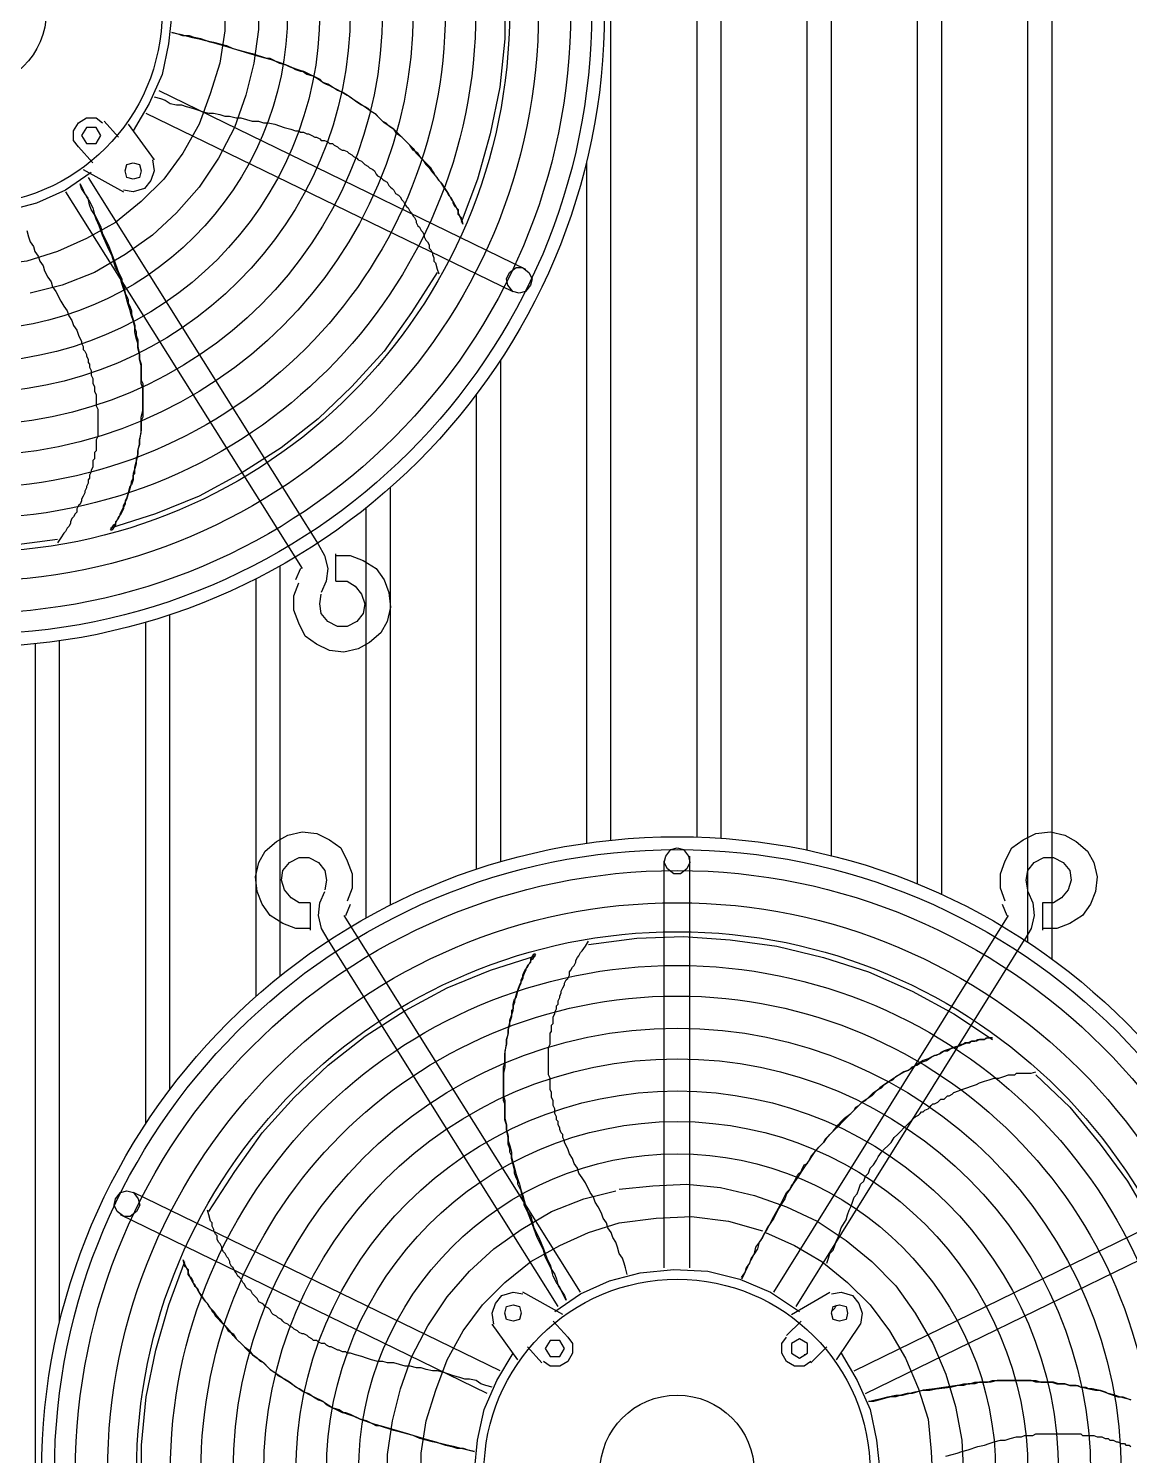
# Model space of a CAD drawing. Header units: millimetres. Extents: x 183355 to 194386, y -190559 to -183233.
# Drawn here: x 189431 to 189880, y -185255 to -184673 of the extents above; entities that cross this region are included whole.
import ezdxf

# ---------------------------------------------------------------- set-up
doc = ezdxf.new("R2010")
doc.units = ezdxf.units.MM
doc.header["$LTSCALE"] = 13
doc.layers.add('1', color=4, linetype='Continuous')
doc.layers.add('粗实线', color=4, linetype='Continuous')
doc.layers.add('标注、文本', color=3, linetype='Continuous', lineweight=25)

# ---------------------------------------------------------------- blocks, each defined once
blk = doc.blocks.new('A$C6FF33F83')
at = {"layer": '1'}
for points in [[(437.19, 1064.57), (437.19, 1050.78), (435.22, 1036.99), (431.93, 1023.86), (427.34, 1010.73), (420.77, 998.25), (412.89, 986.43), (403.7, 975.93), (393.85, 966.73), (382.69, 958.86), (370.21, 951.63), (357.08, 946.38), (343.95, 943.1)], [(423.4, 1063.25), (423.4, 1050.12), (421.43, 1036.99), (417.49, 1024.51), (412.89, 1012.04), (406.33, 1000.22), (398.45, 989.71), (389.25, 980.52), (378.75, 971.99), (366.93, 965.42), (355.11, 960.17), (342.64, 956.23), (327.54, 954.26), (313.09, 953.6), (297.99, 955.57), (284.2, 959.51)], [(521.23, 1140.73), (527.79, 1123), (533.05, 1103.96), (535.67, 1084.92), (537.64, 1065.88), (537.64, 1046.84), (535.67, 1027.14), (531.73, 1008.1), (526.48, 989.71), (519.92, 971.99)], [(386.63, 1105.93), (393.19, 1094.77), (397.79, 1082.95), (401.07, 1070.48), (401.73, 1057.34), (400.42, 1044.87), (397.79, 1032.39), (392.54, 1020.57), (385.97, 1009.41)], [(520.57, 971.33), (519.92, 973.3), (519.26, 974.61), (518.6, 975.27), (518.6, 976.58), (517.95, 977.9), (517.29, 978.55), (516.63, 979.87), (516.63, 980.52), (515.98, 981.84), (515.32, 982.49), (514.66, 983.81), (513.35, 985.78), (512.04, 987.75), (510.72, 989.06), (510.07, 990.37), (509.41, 991.03), (508.75, 992.34), (508.1, 993), (507.44, 994.31), (506.78, 994.97), (504.81, 996.94), (503.5, 998.25), (502.19, 1000.22), (500.22, 1001.53), (498.9, 1003.5), (496.94, 1005.47), (495.62, 1006.79), (493.65, 1008.1), (492.34, 1010.07), (490.37, 1011.38), (488.4, 1012.7), (486.43, 1014.67), (485.12, 1015.98), (483.15, 1017.29), (481.18, 1018.6), (479.21, 1019.92), (477.24, 1021.23), (475.27, 1022.54), (473.3, 1023.86), (471.33, 1025.17), (469.36, 1025.83), (467.39, 1027.14), (465.42, 1028.45), (463.45, 1029.11), (461.48, 1030.42), (459.51, 1031.74), (456.88, 1032.39), (454.91, 1033.71), (452.94, 1034.36), (450.97, 1035.02), (448.35, 1036.33), (446.38, 1036.99), (444.41, 1037.65), (442.44, 1038.3), (439.81, 1038.96), (437.84, 1039.62), (433.25, 1040.93), (428.65, 1042.24), (424.71, 1043.56), (420.11, 1044.87), (417.49, 1045.52), (415.52, 1046.18), (413.55, 1046.84), (410.92, 1047.49), (408.95, 1048.15), (406.33, 1048.15), (404.36, 1048.81), (401.73, 1049.46)], [(401.73, 1049.46), (405.01, 1048.81), (407.64, 1048.15), (410.27, 1047.49), (412.89, 1046.84), (415.52, 1046.18), (418.8, 1045.52), (421.43, 1044.87), (424.05, 1044.21), (426.68, 1042.9), (429.31, 1042.24), (434.56, 1040.93), (440.47, 1038.96), (441.78, 1038.96), (443.1, 1038.3), (444.41, 1037.65), (445.72, 1036.99), (448.35, 1036.33), (449.66, 1035.68), (450.97, 1035.02), (452.29, 1034.36), (454.26, 1033.71), (455.57, 1033.71), (456.88, 1033.05), (460.82, 1031.08), (462.14, 1030.42), (463.45, 1029.11), (464.76, 1028.45), (466.08, 1027.8), (467.39, 1027.14), (468.7, 1026.48), (471.33, 1025.17), (473.3, 1023.86), (474.61, 1023.2), (477.24, 1021.23), (479.21, 1019.92), (480.52, 1019.26), (481.83, 1018.6), (483.15, 1017.29), (484.46, 1016.64), (485.77, 1015.32), (487.74, 1013.35), (489.06, 1012.7), (490.37, 1011.38), (492.34, 1010.07), (493.65, 1008.76), (494.97, 1007.44), (496.28, 1006.13), (498.9, 1003.5), (500.22, 1002.19), (501.53, 1000.22), (502.84, 998.91), (504.16, 997.59), (505.47, 995.62), (506.78, 994.31), (508.1, 992.34), (509.41, 991.03), (510.72, 989.06), (511.38, 988.4), (512.69, 986.43), (514.01, 984.46), (514.66, 983.15), (515.32, 982.49), (515.98, 981.18), (516.63, 980.52), (517.29, 979.21), (517.95, 977.9), (518.6, 977.24), (518.6, 975.93), (519.26, 974.61), (519.92, 973.96), (520.57, 971.33)], [(396.48, 1025.83), (546.18, 952.95)], [(394.51, 1023.2), (397.13, 1022.54), (399.1, 1021.89), (401.07, 1020.57), (403.7, 1019.92), (405.67, 1019.92), (407.64, 1019.26), (410.27, 1018.6), (412.24, 1017.95), (414.21, 1017.29), (416.83, 1016.64), (418.8, 1016.64), (421.43, 1015.98), (423.4, 1015.32), (425.37, 1015.32), (427.99, 1014.67), (429.96, 1014.67), (434.56, 1013.35), (437.19, 1013.35), (439.16, 1012.7), (441.13, 1012.7), (443.75, 1012.04), (445.72, 1011.38), (447.69, 1010.73), (450.32, 1010.07), (452.29, 1009.41), (453.6, 1009.41), (454.26, 1008.76), (455.57, 1008.76), (456.88, 1008.1), (457.54, 1008.1), (458.85, 1007.44), (460.17, 1006.79), (460.82, 1006.79), (462.14, 1006.13), (462.79, 1005.47), (464.11, 1005.47), (465.42, 1004.82), (466.08, 1004.16), (467.39, 1004.16), (468.05, 1003.5), (469.36, 1002.85), (470.02, 1002.19), (471.33, 1001.53), (471.98, 1001.53), (473.3, 1000.88), (473.95, 1000.22), (475.27, 999.56), (475.92, 998.91), (477.24, 998.25), (477.89, 997.59), (479.21, 996.94), (479.86, 996.28), (480.52, 995.62), (481.83, 994.97), (482.49, 994.31), (483.8, 993.65), (484.46, 993), (485.12, 991.68), (485.77, 991.03), (487.09, 990.37), (487.74, 989.71), (488.4, 989.06), (489.71, 988.4), (490.37, 987.09), (491.03, 986.43), (491.68, 985.78), (492.34, 985.12), (493, 983.81), (494.31, 983.15), (494.97, 982.49), (495.62, 981.18), (496.28, 980.52), (496.94, 979.21), (497.59, 978.55), (498.25, 977.9), (498.9, 976.58), (499.56, 975.93), (500.22, 974.61), (500.87, 973.96), (501.53, 972.64), (501.53, 971.99), (502.19, 970.67), (502.84, 970.02), (503.5, 968.7), (504.16, 968.05), (504.81, 966.73), (504.81, 966.08), (505.47, 964.76), (506.13, 964.11), (506.78, 962.79), (506.78, 961.48), (507.44, 960.83), (508.1, 959.51), (508.1, 958.86), (508.75, 957.54), (508.75, 956.23), (509.41, 955.57), (510.07, 952.95), (510.72, 950.98)], [(363.65, 1002.85), (361.68, 1005.47), (361.68, 1009.41), (363.65, 1012.7), (366.93, 1014.67), (370.87, 1014.67), (373.5, 1012.7)], [(374.15, 1013.35), (380.06, 1006.79)], [(391.22, 1016.64), (540.93, 943.75)], [(384, 1012.04), (394.51, 997.59)], [(363.65, 1002.85), (369.56, 996.28)], [(393.85, 997.59), (394.51, 993), (393.19, 989.06), (390.57, 985.78), (385.97, 984.46), (382.03, 985.12)], [(368.9, 992.34), (358.4, 985.12), (346.58, 979.87), (334.1, 976.58), (320.31, 975.27), (306.52, 975.93), (293.39, 979.21), (280.92, 984.46), (269.1, 992.34)], [(365.62, 993.65), (382.03, 984.46)], [(367.59, 990.37), (461.48, 840.67)], [(358.4, 984.46), (454.91, 830.82)], [(376.78, 846.58), (378.09, 848.55), (378.75, 849.21), (379.41, 850.52), (380.06, 851.18), (380.72, 852.49), (380.72, 853.14), (381.38, 854.46), (382.03, 855.77), (382.03, 856.43), (382.69, 857.74), (383.35, 859.05), (384, 861.02), (384.66, 862.99), (385.32, 865.62), (385.32, 866.28), (385.97, 867.59), (385.97, 868.9), (386.63, 869.56), (386.63, 870.87), (386.63, 872.19), (387.29, 874.16), (387.94, 876.78), (387.94, 878.75), (388.6, 881.38), (388.6, 883.35), (389.25, 885.97), (389.25, 887.94), (389.25, 890.57), (389.25, 892.54), (389.91, 895.17), (389.91, 897.14), (389.91, 899.76), (389.91, 901.73), (389.91, 904.36), (389.25, 906.33), (389.25, 908.95), (389.25, 911.58), (389.25, 913.55), (388.6, 916.18), (388.6, 918.15), (387.94, 920.77), (387.94, 922.74), (387.29, 924.71), (386.63, 927.34), (386.63, 929.31), (385.97, 931.94), (385.32, 933.91), (384.66, 936.53), (384, 938.5), (383.35, 940.47), (382.69, 943.1), (382.03, 945.07), (381.38, 947.04), (380.72, 949.66), (380.06, 951.63), (378.75, 953.6), (377.44, 958.2), (375.47, 962.14), (373.5, 966.73), (372.18, 970.67), (370.87, 973.3), (370.21, 975.27), (368.9, 977.24), (368.24, 979.21), (367.59, 981.84), (366.27, 983.81), (364.96, 985.78), (364.3, 987.75)], [(364.3, 987.75), (365.62, 985.12), (366.93, 982.49), (368.24, 980.52), (369.56, 977.9), (370.21, 975.27), (371.53, 972.64), (372.84, 970.02), (373.5, 967.39), (374.81, 964.76), (376.12, 962.14), (378.09, 956.89), (380.06, 951.63), (380.72, 950.32), (381.38, 949.01), (381.38, 947.69), (382.03, 946.38), (382.69, 943.1), (383.35, 941.78), (384, 940.47), (384, 939.16), (384.66, 937.84), (385.32, 935.87), (385.32, 934.56), (386.63, 929.97), (386.63, 928.65), (387.29, 927.34), (387.29, 926.03), (387.94, 924.06), (387.94, 922.74), (387.94, 921.43), (388.6, 918.15), (388.6, 916.18), (389.25, 914.21), (389.25, 910.92), (389.25, 909.61), (389.25, 907.64), (389.91, 906.33), (389.91, 904.36), (389.91, 903.05), (389.91, 901.08), (389.91, 898.45), (389.91, 896.48), (389.91, 894.51), (389.91, 892.54), (389.25, 891.23), (389.25, 889.26), (389.25, 887.29), (388.6, 883.35), (388.6, 881.38), (387.94, 879.41), (387.94, 877.44), (387.29, 875.47), (387.29, 873.5), (386.63, 871.53), (385.97, 869.56), (385.97, 866.93), (385.32, 864.96), (384.66, 864.31), (384, 861.68), (383.35, 859.71), (382.69, 858.4), (382.69, 857.08), (382.03, 855.77), (382.03, 855.11), (381.38, 853.8), (380.72, 852.49), (380.06, 851.83), (379.41, 850.52), (378.75, 849.86), (378.75, 848.55), (377.44, 846.58)], [(342.64, 968.7), (343.29, 966.08), (343.95, 964.11), (345.26, 962.14), (345.92, 960.17), (347.23, 958.2), (347.89, 956.23), (349.2, 954.26), (349.86, 952.29), (351.17, 949.66), (352.49, 947.69), (353.14, 945.72), (354.46, 943.75), (356.43, 939.81), (357.74, 937.84), (359.05, 935.87), (359.71, 933.91), (361.02, 931.94), (361.68, 929.97), (362.99, 928), (363.65, 926.03), (364.96, 923.4), (364.96, 922.74), (365.62, 921.43), (365.62, 920.12), (366.27, 919.46), (366.93, 918.15), (366.93, 917.49), (367.59, 916.18), (367.59, 914.86), (368.24, 914.21), (368.24, 912.89), (368.9, 911.58), (368.9, 910.92), (368.9, 909.61), (369.56, 908.3), (369.56, 906.98), (369.56, 906.33), (370.21, 905.02), (370.21, 903.7), (370.21, 903.05), (370.87, 901.73), (370.87, 900.42), (370.87, 899.11), (370.87, 898.45), (370.87, 897.14), (371.53, 895.82), (371.53, 895.17), (371.53, 893.85), (371.53, 892.54), (371.53, 891.23), (371.53, 890.57), (371.53, 889.26), (371.53, 887.94), (371.53, 886.63), (371.53, 885.97), (371.53, 884.66), (370.87, 883.35), (370.87, 882.69), (370.87, 881.38), (370.87, 880.06), (370.87, 878.75), (370.21, 878.1), (370.21, 876.78), (370.21, 875.47), (369.56, 874.81), (369.56, 873.5), (369.56, 872.19), (368.9, 870.87), (368.9, 870.22), (368.24, 868.9), (368.24, 867.59), (367.59, 866.93), (367.59, 865.62), (366.93, 864.31), (366.93, 863.65), (366.27, 862.34), (366.27, 861.68), (365.62, 860.37), (364.96, 859.05), (364.96, 858.4), (364.3, 857.08), (363.65, 856.43), (362.99, 855.11), (362.99, 853.8), (362.33, 853.14), (361.68, 851.83), (361.02, 851.18), (360.37, 849.86), (360.37, 849.21), (359.71, 847.89), (359.05, 847.24), (358.4, 845.92), (357.74, 845.27), (356.43, 843.3), (355.11, 841.33)], [(510.07, 951.63), (499.56, 935.22), (488.4, 919.46), (475.27, 905.02), (461.48, 891.88), (446.38, 880.06), (429.96, 869.56), (412.89, 860.37), (395.16, 853.14), (376.78, 847.24)], [(355.11, 842.64), (335.41, 840.01), (316.37, 839.36), (297.33, 840.67), (278.29, 843.3), (259.25, 847.89), (240.87, 853.8), (223.14, 861.68), (206.07, 870.87), (190.31, 881.38)], [(376.78, 846.58), (377.44, 846.58)], [(461.48, 840.67), (464.11, 836.07), (465.42, 830.82), (464.76, 825.57), (462.79, 820.97)], [(468.7, 836.07), (474.61, 836.07), (479.86, 834.1), (485.12, 830.82), (488.4, 826.22), (490.37, 820.97), (491.03, 815.06), (489.71, 809.15), (487.09, 804.56), (482.49, 800.62), (477.89, 797.99), (471.98, 796.68), (466.08, 797.33), (460.82, 799.96), (456.23, 803.24), (453.6, 808.5), (451.63, 813.75), (451.63, 819.66), (453.6, 824.91)], [(468.7, 825.57), (468.7, 836.73)], [(454.26, 830.82), (452.29, 826.22)], [(468.7, 825.57), (473.3, 825.57), (476.58, 823.6), (479.21, 820.32), (480.52, 816.38), (479.86, 812.44), (477.24, 809.15), (473.3, 807.18), (469.36, 807.18), (465.42, 809.15), (462.79, 812.44), (462.14, 816.38), (462.79, 820.32)], [(458.3, 683.93), (452.39, 683.93), (447.14, 685.9), (441.88, 689.18), (438.6, 693.78), (436.63, 699.03), (435.97, 704.94), (437.29, 710.85), (439.91, 715.44), (444.51, 719.38), (449.11, 722.01), (455.02, 723.32), (460.92, 722.67), (466.18, 720.04), (470.77, 716.76), (473.4, 711.5), (475.37, 706.25), (475.37, 700.34), (473.4, 695.09)], [(741.94, 695.09), (739.97, 700.34), (739.97, 706.25), (741.94, 711.5), (744.57, 716.76), (749.17, 720.04), (754.42, 722.67), (760.33, 723.32), (766.24, 722.01), (770.83, 719.38), (775.43, 715.44), (778.06, 710.85), (779.37, 704.94), (778.71, 699.03), (776.74, 693.78), (773.46, 689.18), (768.21, 685.9), (762.95, 683.93), (757.05, 683.93)], [(458.3, 694.43), (453.7, 694.43), (450.42, 696.4), (447.79, 699.68), (446.48, 703.62), (447.14, 707.56), (449.76, 710.85), (453.7, 712.82), (457.64, 712.82), (461.58, 710.85), (464.21, 707.56), (464.86, 703.62), (464.21, 699.68)], [(602.75, 545.39), (602.75, 711.5)], [(613.25, 545.39), (613.25, 713.47)], [(751.14, 699.68), (750.48, 703.62), (751.14, 707.56), (753.76, 710.85), (757.7, 712.82), (761.64, 712.82), (765.58, 710.85), (768.21, 707.56), (768.86, 703.62), (767.55, 699.68), (764.92, 696.4), (761.64, 694.43), (757.05, 694.43)], [(465.52, 679.33), (462.89, 683.93), (461.58, 689.18), (462.24, 694.43), (464.21, 699.03)], [(751.14, 699.03), (753.11, 694.43), (753.76, 689.18), (752.45, 683.93), (749.82, 679.33)], [(458.3, 694.43), (458.3, 683.27)], [(472.74, 689.18), (474.71, 693.78)], [(740.63, 693.78), (742.6, 689.18)], [(757.05, 694.43), (757.05, 683.27)], [(568.6, 535.54), (472.09, 689.18)], [(647.4, 535.54), (743.26, 689.18)], [(559.41, 529.63), (465.52, 679.33)], [(587.65, 542.76), (586.99, 545.39), (586.33, 547.36), (585.68, 549.33), (584.36, 551.3), (583.71, 553.92), (583.05, 555.89), (581.74, 557.86), (581.08, 559.83), (579.77, 561.8), (579.11, 563.77), (577.8, 565.74), (577.14, 567.71), (575.83, 570.34), (574.51, 572.31), (573.86, 574.28), (572.54, 576.25), (570.57, 580.19), (569.26, 582.16), (567.95, 584.13), (567.29, 586.09), (565.98, 588.06), (565.32, 590.03), (564.01, 592), (563.35, 593.97), (562.04, 596.6), (562.04, 597.26), (561.38, 598.57), (561.38, 599.88), (560.73, 600.54), (560.07, 601.85), (560.07, 602.51), (559.41, 603.82), (559.41, 605.14), (558.76, 605.79), (558.76, 607.11), (558.1, 608.42), (558.1, 609.08), (558.1, 610.39), (557.44, 611.7), (557.44, 613.02), (557.44, 613.67), (556.79, 614.98), (556.79, 616.3), (556.79, 616.95), (556.13, 618.27), (556.13, 619.58), (556.13, 620.89), (556.13, 621.55), (556.13, 622.86), (555.47, 624.18), (555.47, 624.83), (555.47, 626.15), (555.47, 627.46), (555.47, 628.77), (555.47, 629.43), (555.47, 630.74), (555.47, 632.06), (555.47, 633.37), (555.47, 634.03), (555.47, 635.34), (556.13, 636.65), (556.13, 637.31), (556.13, 638.62), (556.13, 639.94), (556.13, 641.25), (556.79, 641.9), (556.79, 643.22), (556.79, 644.53), (557.44, 645.19), (557.44, 646.5), (557.44, 647.81), (558.1, 649.13), (558.1, 649.78), (558.76, 651.1), (558.76, 652.41), (559.41, 653.07), (559.41, 654.38), (560.07, 655.69), (560.07, 656.35), (560.73, 657.66), (560.73, 658.32), (561.38, 659.63), (562.04, 660.95), (562.04, 661.6), (562.7, 662.92), (563.35, 663.57), (564.01, 664.89), (564.01, 666.2), (564.67, 666.86), (565.32, 668.17), (565.98, 668.82), (566.64, 670.14), (566.64, 670.79), (567.29, 672.11), (567.95, 672.76), (568.6, 674.08), (569.26, 674.73), (570.57, 676.7), (571.89, 678.67)], [(571.89, 677.36), (591.59, 679.99), (610.63, 680.64), (629.67, 679.33), (648.71, 676.7), (667.75, 672.11), (686.13, 666.2), (703.86, 658.32), (720.93, 649.13), (736.69, 638.62)], [(656.59, 529.63), (749.82, 679.33)], [(416.93, 568.37), (427.44, 584.78), (438.6, 600.54), (451.73, 614.98), (465.52, 628.12), (480.62, 639.94), (497.04, 650.44), (514.11, 659.63), (531.84, 666.86), (550.22, 672.76)], [(550.22, 673.42), (548.91, 671.45), (548.25, 670.79), (547.59, 669.48), (546.94, 668.82), (546.28, 667.51), (546.28, 666.86), (545.62, 665.54), (544.97, 664.23), (544.97, 663.57), (544.31, 662.26), (543.65, 660.95), (543, 658.98), (542.34, 657.01), (541.68, 654.38), (541.68, 653.72), (541.03, 652.41), (541.03, 651.1), (540.37, 650.44), (540.37, 649.13), (540.37, 647.81), (539.71, 645.84), (539.06, 643.22), (539.06, 641.25), (538.4, 638.62), (538.4, 636.65), (537.75, 634.03), (537.75, 632.06), (537.75, 629.43), (537.75, 627.46), (537.09, 624.83), (537.09, 622.86), (537.09, 620.24), (537.09, 618.27), (537.09, 615.64), (537.75, 613.67), (537.75, 611.05), (537.75, 608.42), (537.75, 606.45), (538.4, 603.82), (538.4, 601.85), (539.06, 599.23), (539.06, 597.26), (539.71, 595.29), (540.37, 592.66), (540.37, 590.69), (541.03, 588.06), (541.68, 586.09), (542.34, 583.47), (543, 581.5), (543.65, 579.53), (544.31, 576.9), (544.97, 574.93), (545.62, 572.96), (546.28, 570.34), (546.94, 568.37), (548.25, 566.4), (549.56, 561.8), (551.53, 557.86), (553.5, 553.27), (554.82, 549.33), (556.13, 546.7), (556.79, 544.73), (558.1, 542.76), (558.76, 540.79), (559.41, 538.16), (560.73, 536.19), (562.04, 534.22), (562.7, 532.25)], [(562.7, 532.25), (561.38, 534.88), (560.07, 537.51), (558.76, 539.48), (557.44, 542.1), (556.79, 544.73), (555.47, 547.36), (554.16, 549.98), (553.5, 552.61), (552.19, 555.24), (550.88, 557.86), (548.91, 563.11), (546.94, 568.37), (546.28, 569.68), (545.62, 570.99), (545.62, 572.31), (544.97, 573.62), (544.31, 576.9), (543.65, 578.22), (543, 579.53), (543, 580.84), (542.34, 582.16), (541.68, 584.13), (541.68, 585.44), (540.37, 590.03), (540.37, 591.35), (539.71, 592.66), (539.71, 593.97), (539.06, 595.94), (539.06, 597.26), (539.06, 598.57), (538.4, 601.85), (538.4, 603.82), (537.75, 605.79), (537.75, 609.08), (537.75, 610.39), (537.75, 612.36), (537.09, 613.67), (537.09, 615.64), (537.09, 616.95), (537.09, 618.92), (537.09, 621.55), (537.09, 623.52), (537.09, 625.49), (537.09, 627.46), (537.75, 628.77), (537.75, 630.74), (537.75, 632.71), (538.4, 636.65), (538.4, 638.62), (539.06, 640.59), (539.06, 642.56), (539.71, 644.53), (539.71, 646.5), (540.37, 648.47), (541.03, 650.44), (541.03, 653.07), (541.68, 655.04), (542.34, 655.69), (543, 658.32), (543.65, 660.29), (544.31, 661.6), (544.31, 662.92), (544.97, 664.23), (544.97, 664.89), (545.62, 666.2), (546.28, 667.51), (546.94, 668.17), (547.59, 669.48), (548.25, 670.14), (548.25, 671.45), (549.56, 673.42)], [(550.22, 673.42), (549.56, 673.42)], [(736.69, 639.28), (734.72, 639.28), (733.41, 638.62), (732.75, 638.62), (731.44, 638.62), (730.13, 637.97), (728.81, 637.97), (728.16, 637.97), (726.84, 637.31), (725.53, 637.31), (724.87, 636.65), (723.56, 636), (721.59, 635.34), (718.96, 634.68), (716.99, 634.03), (715.68, 633.37), (715.02, 632.71), (713.71, 632.06), (713.05, 632.06), (711.74, 631.4), (710.43, 630.74), (708.46, 630.09), (706.49, 628.77), (704.52, 627.46), (702.55, 626.15), (700.58, 625.49), (698.61, 624.18), (696.64, 622.86), (694.67, 621.55), (692.7, 620.24), (690.73, 618.92), (689.42, 617.61), (687.45, 615.64), (685.48, 614.33), (683.51, 613.02), (682.19, 611.7), (680.22, 609.73), (678.91, 608.42), (676.94, 606.45), (675.63, 605.14), (673.66, 603.17), (672.35, 601.85), (670.38, 599.88), (669.06, 598.57), (667.75, 596.6), (665.78, 594.63), (664.47, 593.32), (663.15, 591.35), (661.84, 589.38), (660.53, 587.41), (659.21, 585.44), (657.9, 583.47), (656.59, 581.5), (655.27, 579.53), (653.96, 577.56), (652.65, 575.59), (651.99, 573.62), (649.37, 569.68), (647.4, 565.74), (644.77, 561.8), (642.8, 557.86), (641.49, 555.89), (640.83, 553.27), (639.52, 551.3), (638.2, 549.33), (637.55, 547.36), (636.23, 545.39), (635.58, 543.42), (634.26, 540.79)], [(634.26, 541.45), (635.58, 543.42), (636.89, 546.04), (638.2, 548.67), (639.52, 551.3), (640.17, 553.92), (642.14, 556.55), (643.46, 559.17), (644.77, 561.14), (646.08, 563.77), (647.4, 566.4), (650.02, 570.99), (652.65, 576.25), (653.96, 577.56), (654.62, 578.87), (655.27, 579.53), (655.93, 580.84), (657.24, 583.47), (658.56, 584.78), (659.21, 586.09), (659.87, 587.41), (661.18, 588.06), (661.84, 589.38), (662.5, 590.69), (665.78, 594.63), (666.44, 595.29), (667.75, 596.6), (668.41, 597.91), (669.72, 599.23), (670.38, 599.88), (671.69, 601.2), (673.66, 603.82), (674.97, 605.14), (676.29, 606.45), (678.91, 608.42), (680.22, 609.73), (680.88, 611.05), (682.19, 611.7), (683.51, 613.02), (684.82, 613.67), (686.13, 614.98), (688.1, 616.95), (690.07, 618.27), (691.39, 618.92), (692.7, 620.24), (694.67, 621.55), (695.98, 622.21), (697.3, 623.52), (700.58, 625.49), (702.55, 626.15), (703.86, 627.46), (705.83, 628.12), (707.8, 629.43), (709.77, 630.09), (711.74, 631.4), (713.05, 632.06), (715.02, 632.71), (716.99, 634.03), (718.31, 634.03), (720.28, 635.34), (722.9, 636), (724.22, 636.65), (724.87, 636.65), (726.19, 637.31), (727.5, 637.31), (728.16, 637.97), (729.47, 637.97), (730.78, 638.62), (732.1, 638.62), (733.41, 638.62), (734.06, 639.28), (736.69, 639.28)], [(669.06, 547.36), (669.72, 549.33), (670.38, 551.3), (671.69, 552.61), (672.35, 554.58), (673, 556.55), (673.66, 557.86), (674.97, 561.8), (676.94, 565.08), (677.6, 567.05), (678.25, 569.02), (678.91, 570.34), (679.57, 572.31), (680.22, 574.28), (681.54, 575.59), (682.19, 577.56), (682.85, 579.53), (684.16, 580.84), (684.82, 582.81), (686.13, 584.13), (686.79, 586.09), (688.1, 587.41), (689.42, 589.38), (690.07, 590.69), (691.39, 592.66), (692.7, 593.97), (694.01, 595.29), (695.33, 596.6), (696.64, 598.57), (697.95, 599.88), (699.27, 601.2), (700.58, 602.51), (701.89, 603.82), (702.55, 604.48), (703.21, 605.14), (703.86, 605.79), (704.52, 606.45), (705.17, 607.11), (706.49, 607.76), (707.14, 608.42), (707.8, 609.08), (708.46, 609.08), (709.11, 609.73), (710.43, 610.39), (711.08, 611.05), (711.74, 611.7), (712.4, 612.36), (713.05, 612.36), (714.37, 613.02), (715.02, 613.67), (715.68, 614.33), (716.99, 614.33), (717.65, 614.98), (718.31, 615.64), (718.96, 615.64), (720.28, 616.3), (720.93, 616.95), (722.9, 617.61), (724.22, 618.27), (726.19, 618.92), (728.16, 619.58), (730.13, 620.24), (731.44, 620.89), (733.41, 621.55), (735.38, 622.21), (737.35, 622.86), (739.32, 622.86), (741.29, 623.52), (743.26, 624.18), (743.91, 624.18), (744.57, 624.18), (745.88, 624.18), (746.54, 624.83), (747.85, 624.83), (748.51, 624.83), (750.48, 624.83), (752.45, 624.83), (754.42, 625.49)], [(754.42, 624.18), (768.21, 611.05), (780.68, 595.94), (791.84, 580.84), (801.69, 563.77), (809.57, 546.7), (816.14, 528.32), (821.39, 509.93), (824.67, 490.89), (826.64, 471.19)], [(584.36, 577.56), (598.15, 578.87), (611.94, 579.53), (625.73, 578.22), (639.52, 574.93), (652.65, 570.34), (665.12, 564.43), (676.94, 556.55), (687.45, 548.01), (697.3, 538.16), (705.17, 527), (712.4, 514.53), (717.65, 502.05), (721.59, 488.92), (724.22, 475.13), (724.87, 461.34)], [(489.81, 455.43), (489.81, 469.22), (491.78, 483.01), (495.07, 496.14), (499.66, 509.27), (506.23, 521.75), (514.11, 533.57), (523.3, 544.07), (533.15, 553.27), (544.31, 561.14), (556.79, 568.37), (569.92, 573.62), (583.05, 576.9)], [(535.78, 503.37), (386.07, 576.25)], [(680.22, 503.37), (829.27, 576.25)], [(530.52, 494.17), (380.82, 567.05)], [(532.49, 496.8), (529.87, 497.46), (527.9, 498.11), (525.93, 499.43), (523.3, 500.08), (521.33, 500.08), (519.36, 500.74), (516.73, 501.4), (514.76, 502.05), (512.79, 502.71), (510.17, 503.37), (508.2, 503.37), (505.57, 504.02), (503.6, 504.68), (501.63, 504.68), (499.01, 505.33), (497.04, 505.33), (492.44, 506.65), (489.81, 506.65), (487.84, 507.3), (485.87, 507.3), (483.25, 507.96), (481.28, 508.62), (479.31, 509.27), (476.68, 509.93), (474.71, 510.59), (473.4, 510.59), (472.74, 511.24), (471.43, 511.24), (470.12, 511.9), (469.46, 511.9), (468.15, 512.56), (466.83, 513.21), (466.18, 513.21), (464.86, 513.87), (464.21, 514.53), (462.89, 514.53), (461.58, 515.18), (460.92, 515.84), (459.61, 515.84), (458.95, 516.5), (457.64, 517.15), (456.98, 517.81), (455.67, 518.47), (455.02, 518.47), (453.7, 519.12), (453.05, 519.78), (451.73, 520.44), (451.08, 521.09), (449.76, 521.75), (449.11, 522.41), (447.79, 523.06), (447.14, 523.72), (446.48, 524.38), (445.17, 525.03), (444.51, 525.69), (443.2, 526.35), (442.54, 527), (441.88, 528.32), (441.23, 528.97), (439.91, 529.63), (439.26, 530.29), (438.6, 530.94), (437.29, 531.6), (436.63, 532.91), (435.97, 533.57), (435.32, 534.22), (434.66, 534.88), (434, 536.19), (432.69, 536.85), (432.03, 537.51), (431.38, 538.82), (430.72, 539.48), (430.06, 540.79), (429.41, 541.45), (428.75, 542.1), (428.1, 543.42), (427.44, 544.07), (426.78, 545.39), (426.13, 546.04), (425.47, 547.36), (425.47, 548.01), (424.81, 549.33), (424.16, 549.98), (423.5, 551.3), (422.84, 551.95), (422.19, 553.27), (422.19, 553.92), (421.53, 555.24), (420.87, 555.89), (420.22, 557.21), (420.22, 558.52), (419.56, 559.17), (418.9, 560.49), (418.9, 561.14), (418.25, 562.46), (418.25, 563.77), (417.59, 564.43), (416.93, 567.05), (416.28, 569.02)], [(644.11, 559.83), (655.93, 554.58), (667.09, 548.01), (677.6, 539.48), (686.79, 530.29), (694.67, 519.78), (701.24, 508.62), (706.49, 496.14), (710.43, 483.67), (711.74, 470.54), (712.4, 456.75)], [(503.6, 456.75), (503.6, 469.88), (505.57, 483.01), (509.51, 495.49), (514.11, 507.96), (520.67, 519.78), (528.55, 530.29), (537.75, 539.48), (548.25, 548.01), (560.07, 554.58), (571.89, 559.83), (584.36, 563.77), (599.46, 565.74), (613.91, 566.4), (629.01, 564.43), (642.8, 560.49)], [(684.82, 494.17), (834.52, 567.05)], [(405.77, 379.27), (399.21, 397), (393.95, 416.04), (391.33, 435.08), (389.36, 454.12), (389.36, 473.16), (391.33, 492.86), (395.27, 511.9), (400.52, 530.29), (407.08, 548.01)], [(406.43, 548.67), (407.08, 546.7), (407.74, 545.39), (408.4, 544.73), (408.4, 543.42), (409.05, 542.1), (409.71, 541.45), (410.37, 540.13), (410.37, 539.48), (411.02, 538.16), (411.68, 537.51), (412.34, 536.19), (413.65, 534.22), (414.96, 532.25), (416.28, 530.94), (416.93, 529.63), (417.59, 528.97), (418.25, 527.66), (418.9, 527), (419.56, 525.69), (420.22, 525.03), (422.19, 523.06), (423.5, 521.75), (424.81, 519.78), (426.78, 518.47), (428.1, 516.5), (430.06, 514.53), (431.38, 513.21), (433.35, 511.9), (434.66, 509.93), (436.63, 508.62), (438.6, 507.3), (440.57, 505.33), (441.88, 504.02), (443.85, 502.71), (445.82, 501.4), (447.79, 500.08), (449.76, 498.77), (451.73, 497.46), (453.7, 496.14), (455.67, 494.83), (457.64, 494.17), (459.61, 492.86), (461.58, 491.55), (463.55, 490.89), (465.52, 489.58), (467.49, 488.26), (470.12, 487.61), (472.09, 486.29), (474.06, 485.64), (476.03, 484.98), (478.65, 483.67), (480.62, 483.01), (482.59, 482.35), (484.56, 481.7), (487.19, 481.04), (489.16, 480.38), (493.75, 479.07), (498.35, 477.76), (502.29, 476.44), (506.89, 475.13), (509.51, 474.48), (511.48, 473.82), (513.45, 473.16), (516.08, 472.51), (518.05, 471.85), (520.67, 471.85), (522.64, 471.19), (525.27, 470.54)], [(525.27, 470.54), (521.99, 471.19), (519.36, 471.85), (516.73, 472.51), (514.11, 473.16), (511.48, 473.82), (508.2, 474.48), (505.57, 475.13), (502.95, 475.79), (500.32, 477.1), (497.69, 477.76), (492.44, 479.07), (486.53, 481.04), (485.22, 481.04), (483.9, 481.7), (482.59, 482.35), (481.28, 483.01), (478.65, 483.67), (477.34, 484.32), (476.03, 484.98), (474.71, 485.64), (472.74, 486.29), (471.43, 486.29), (470.12, 486.95), (466.18, 488.92), (464.86, 489.58), (463.55, 490.89), (462.24, 491.55), (460.92, 492.2), (459.61, 492.86), (458.3, 493.52), (455.67, 494.83), (453.7, 496.14), (452.39, 496.8), (449.76, 498.77), (447.79, 500.08), (446.48, 500.74), (445.17, 501.4), (443.85, 502.71), (442.54, 503.37), (441.23, 504.68), (439.26, 506.65), (437.94, 507.3), (436.63, 508.62), (434.66, 509.93), (433.35, 511.24), (432.03, 512.56), (430.72, 513.87), (428.1, 516.5), (426.78, 517.81), (425.47, 519.78), (424.16, 521.09), (422.84, 522.41), (421.53, 524.38), (420.22, 525.69), (418.9, 527.66), (417.59, 528.97), (416.28, 530.94), (415.62, 531.6), (414.31, 533.57), (412.99, 535.54), (412.34, 536.85), (411.68, 537.51), (411.02, 538.82), (410.37, 539.48), (409.71, 540.79), (409.05, 542.1), (408.4, 542.76), (408.4, 544.07), (407.74, 545.39), (407.08, 546.04), (406.43, 548.67)], [(558.1, 527.66), (568.6, 534.88), (580.42, 540.13), (592.9, 543.42), (606.69, 544.73), (620.48, 544.07), (633.61, 540.79), (646.08, 535.54), (657.9, 527.66)], [(533.15, 522.41), (532.49, 527), (533.81, 530.94), (536.43, 534.22), (541.03, 535.54), (544.97, 534.88)], [(561.38, 526.35), (544.97, 535.54)], [(654.62, 526.35), (670.38, 535.54)], [(671.03, 534.88), (674.97, 535.54), (679.57, 534.22), (682.19, 530.94), (683.51, 527), (682.85, 522.41)], [(671.03, 527.66), (672.35, 528.97), (673, 530.29)], [(543, 507.96), (532.49, 522.41)], [(563.35, 517.15), (557.44, 523.72)], [(652.65, 517.81), (658.56, 523.72)], [(673, 507.96), (682.85, 522.41)], [(552.85, 506.65), (546.94, 513.21)], [(563.35, 517.15), (565.32, 514.53), (565.32, 510.59), (563.35, 507.3), (560.07, 505.33), (556.13, 505.33), (553.5, 507.3)], [(662.5, 507.3), (659.87, 505.33), (655.93, 505.33), (652.65, 507.3), (650.68, 510.59), (650.68, 514.53), (652.65, 517.15)], [(662.5, 506.65), (669.06, 513.21)], [(540.37, 414.07), (533.81, 425.23), (529.21, 437.05), (525.93, 449.52), (525.27, 462.66), (526.58, 475.13), (529.21, 487.61), (534.46, 499.43), (541.03, 510.59)], [(660.53, 509.93), (659.87, 509.93)], [(674.97, 510.59), (681.54, 499.43), (686.79, 487.61), (689.42, 475.13), (690.73, 462.66), (690.07, 449.52), (686.79, 437.05), (682.19, 425.23), (675.63, 414.07)], [(793.16, 491.55), (791.19, 492.2), (788.56, 492.86), (786.59, 493.52), (783.97, 494.17), (782, 494.83), (780.03, 495.49), (777.4, 496.14), (775.43, 496.14), (772.8, 496.8), (770.83, 497.46), (768.21, 497.46), (766.24, 498.11), (763.61, 498.11), (761.64, 498.77), (759.02, 498.77), (757.05, 498.77), (754.42, 498.77), (752.45, 499.43), (749.82, 499.43), (747.85, 499.43), (745.23, 499.43), (743.26, 499.43), (740.63, 499.43), (738.66, 499.43), (736.03, 498.77), (734.06, 498.77), (731.44, 498.77), (729.47, 498.11), (726.84, 498.11), (724.87, 497.46), (722.25, 497.46), (717.65, 496.8), (713.05, 496.14), (708.46, 495.49), (703.86, 494.17), (701.89, 494.17), (699.27, 493.52), (697.3, 492.86), (695.33, 492.86), (692.7, 492.2), (690.73, 491.55), (688.1, 490.89), (686.13, 490.89)], [(686.13, 490.89), (688.76, 491.55), (691.39, 492.2), (694.01, 492.86), (697.3, 493.52), (699.92, 493.52), (702.55, 494.17), (705.17, 494.83), (708.46, 495.49), (711.08, 495.49), (713.71, 496.14), (719.62, 496.8), (724.87, 498.11), (726.19, 498.11), (727.5, 498.11), (729.47, 498.77), (730.78, 498.77), (733.41, 498.77), (734.72, 498.77), (736.69, 499.43), (738, 499.43), (739.32, 499.43), (741.29, 499.43), (742.6, 499.43), (747.2, 499.43), (748.51, 499.43), (750.48, 499.43), (751.79, 499.43), (753.11, 499.43), (754.42, 499.43), (756.39, 498.77), (759.02, 498.77), (760.98, 498.77), (762.95, 498.11), (766.24, 498.11), (768.21, 497.46), (769.52, 497.46), (771.49, 497.46), (772.8, 496.8), (774.77, 496.8), (776.09, 496.14), (778.71, 495.49), (780.68, 495.49), (782.65, 494.83), (783.97, 494.17), (785.94, 493.52), (787.9, 492.86), (789.87, 492.86), (793.16, 491.55)], [(717.65, 468.57), (720.28, 469.22), (722.25, 469.88), (724.22, 470.54), (726.84, 471.19), (730.78, 472.51), (733.41, 473.16), (735.38, 473.82), (737.35, 474.48), (739.97, 475.13), (741.94, 475.13), (743.91, 475.79), (746.54, 476.44), (748.51, 476.44), (749.82, 477.1), (751.14, 477.1), (751.79, 477.1), (753.11, 477.1), (754.42, 477.76), (755.73, 477.76), (756.39, 477.76), (757.7, 477.76), (759.02, 477.76), (759.67, 477.76), (760.98, 477.76), (762.3, 477.76), (763.61, 477.76), (764.27, 477.76), (765.58, 477.76), (766.89, 477.76), (768.21, 477.76), (768.86, 477.76), (770.18, 477.76), (771.49, 477.76), (772.8, 477.76), (773.46, 477.1), (774.77, 477.1), (776.09, 477.1), (776.74, 477.1), (778.06, 477.1), (779.37, 476.44), (780.68, 476.44), (781.34, 476.44), (782.65, 475.79), (783.97, 475.79), (784.62, 475.13), (785.94, 475.13), (787.25, 474.48), (787.9, 474.48), (789.22, 473.82), (790.53, 473.82), (791.19, 473.16), (792.5, 473.16), (793.16, 472.51)]]:
    blk.add_lwpolyline(points, dxfattribs=at)
for points in [[(366.93, 1004.16), (370.87, 1004.16), (372.84, 1007.44), (370.87, 1010.73), (366.93, 1010.73), (364.96, 1007.44)], [(385.97, 989.71), (383.35, 990.37), (382.69, 993), (383.35, 995.62), (385.97, 996.28), (388.6, 995.62), (389.25, 993), (388.6, 990.37)], [(543.55, 943.1), (540.93, 943.75), (538.96, 946.38), (538.3, 949.01), (539.61, 951.63), (542.24, 953.6), (544.87, 953.6), (547.49, 951.63), (548.81, 949.01), (548.15, 946.38), (546.18, 943.75)], [(608, 716.76), (610.63, 716.1), (612.6, 713.47), (613.25, 710.85), (611.94, 708.22), (609.31, 706.25), (606.69, 706.25), (604.06, 708.22), (602.75, 710.85), (603.4, 713.47), (605.37, 716.1)], [(383.45, 576.9), (386.07, 576.25), (388.04, 573.62), (388.7, 570.99), (387.39, 568.37), (384.76, 566.4), (382.13, 566.4), (379.51, 568.37), (378.19, 570.99), (378.85, 573.62), (380.82, 576.25)], [(541.03, 530.29), (543.65, 529.63), (544.31, 527), (543.65, 524.38), (541.03, 523.72), (538.4, 524.38), (537.75, 527), (538.4, 529.63)], [(674.32, 530.29), (676.94, 529.63), (677.6, 527), (676.94, 524.38), (674.32, 523.72), (671.69, 524.38), (671.03, 527), (671.69, 529.63)], [(560.07, 515.84), (556.13, 515.84), (554.16, 512.56), (556.13, 509.27), (560.07, 509.27), (562.04, 512.56)], [(661.18, 510.59), (661.18, 514.53), (657.9, 516.5), (654.62, 514.53), (654.62, 510.59), (657.9, 508.62)]]:
    blk.add_lwpolyline(points, close=True, dxfattribs=at)
for centre, radius in [((319, 1058), 259.35), ((319, 1058), 254.1), ((319, 1058), 245.56), ((319, 1058), 232.43), ((319, 1058), 220.61), ((319, 1058), 206.83), ((319, 1058), 194.35), ((319, 1058), 181.22), ((319, 1058), 168.74), ((319, 1058), 155.61), ((319, 1058), 143.14), ((319, 1058), 130), ((319, 1058), 78.79), ((319, 1058), 31.52), ((608, 462), 259.35), ((608, 462), 254.1), ((608, 462), 245.56), ((608, 462), 232.43), ((608, 462), 220.61), ((608, 462), 206.83), ((608, 462), 194.35), ((608, 462), 181.22), ((608, 462), 168.74), ((608, 462), 155.61), ((608, 462), 143.14), ((608, 462), 130), ((608, 462), 78.79), ((608, 462), 31.52)]:
    blk.add_circle(centre, radius, dxfattribs=at)
at = {"layer": '粗实线', "lineweight": 30}
for points in [[(581, 719.94), (581, 1400, 0.414214), (576, 1405), (576, 1405, 0.414214), (571, 1400), (571, 1119.31)], [(581, 719.94), (581, 1400, 0.414214), (576, 1405), (576, 1405, 0.414214), (571, 1400), (571, 1119.31)], [(581, 719.94), (581, 1400, 0.414214), (576, 1405), (576, 1405, 0.414214), (571, 1400), (571, 1119.31)], [(581, 719.94), (581, 1400, 0.414214), (576, 1405), (576, 1405, 0.414214), (571, 1400), (571, 1119.31)], [(581, 719.94), (581, 1400, 0.414214), (576, 1405), (576, 1405, 0.414214), (571, 1400), (571, 1119.31)], [(581, 719.94), (581, 1400, 0.414214), (576, 1405), (576, 1405, 0.414214), (571, 1400), (571, 1119.31)], [(581, 719.94), (581, 1400, 0.414214), (576, 1405), (576, 1405, 0.414214), (571, 1400), (571, 1119.31)], [(581, 719.94), (581, 1400, 0.414214), (576, 1405), (576, 1405, 0.414214), (571, 1400), (571, 1119.31)], [(581, 719.94), (581, 1400, 0.414214), (576, 1405), (576, 1405, 0.414214), (571, 1400), (571, 1119.31)], [(581, 719.94), (581, 1400, 0.414214), (576, 1405), (576, 1405, 0.414214), (571, 1400), (571, 1119.31)], [(581, 719.94), (581, 1400, 0.414214), (576, 1405), (576, 1405, 0.414214), (571, 1400), (571, 1119.31)], [(581, 719.94), (581, 1400, 0.414214), (576, 1405), (576, 1405, 0.414214), (571, 1400), (571, 1119.31)], [(581, 719.94), (581, 1400, 0.414214), (576, 1405), (576, 1405, 0.414214), (571, 1400), (571, 1119.31)], [(581, 719.94), (581, 1400, 0.414214), (576, 1405), (576, 1405, 0.414214), (571, 1400), (571, 1119.31)], [(581, 719.94), (581, 1400, 0.414214), (576, 1405), (576, 1405, 0.414214), (571, 1400), (571, 1119.31)], [(581, 719.94), (581, 1400, 0.414214), (576, 1405), (576, 1405, 0.414214), (571, 1400), (571, 1119.31)], [(581, 719.94), (581, 1400, 0.414214), (576, 1405), (576, 1405, 0.414214), (571, 1400), (571, 1119.31)], [(626, 720.73), (626, 1400, 0.414214), (621, 1405), (621, 1405, 0.414214), (616, 1400), (616, 721.23)], [(626, 720.73), (626, 1400, 0.414214), (621, 1405), (621, 1405, 0.414214), (616, 1400), (616, 721.23)], [(626, 720.73), (626, 1400, 0.414214), (621, 1405), (621, 1405, 0.414214), (616, 1400), (616, 721.23)], [(626, 720.73), (626, 1400, 0.414214), (621, 1405), (621, 1405, 0.414214), (616, 1400), (616, 721.23)], [(626, 720.73), (626, 1400, 0.414214), (621, 1405), (621, 1405, 0.414214), (616, 1400), (616, 721.23)], [(626, 720.73), (626, 1400, 0.414214), (621, 1405), (621, 1405, 0.414214), (616, 1400), (616, 721.23)], [(626, 720.73), (626, 1400, 0.414214), (621, 1405), (621, 1405, 0.414214), (616, 1400), (616, 721.23)], [(626, 720.73), (626, 1400, 0.414214), (621, 1405), (621, 1405, 0.414214), (616, 1400), (616, 721.23)], [(626, 720.73), (626, 1400, 0.414214), (621, 1405), (621, 1405, 0.414214), (616, 1400), (616, 721.23)], [(626, 720.73), (626, 1400, 0.414214), (621, 1405), (621, 1405, 0.414214), (616, 1400), (616, 721.23)], [(626, 720.73), (626, 1400, 0.414214), (621, 1405), (621, 1405, 0.414214), (616, 1400), (616, 721.23)], [(626, 720.73), (626, 1400, 0.414214), (621, 1405), (621, 1405, 0.414214), (616, 1400), (616, 721.23)], [(626, 720.73), (626, 1400, 0.414214), (621, 1405), (621, 1405, 0.414214), (616, 1400), (616, 721.23)], [(626, 720.73), (626, 1400, 0.414214), (621, 1405), (621, 1405, 0.414214), (616, 1400), (616, 721.23)], [(626, 720.73), (626, 1400, 0.414214), (621, 1405), (621, 1405, 0.414214), (616, 1400), (616, 721.23)], [(626, 720.73), (626, 1400, 0.414214), (621, 1405), (621, 1405, 0.414214), (616, 1400), (616, 721.23)], [(626, 720.73), (626, 1400, 0.414214), (621, 1405), (621, 1405, 0.414214), (616, 1400), (616, 721.23)], [(671, 713.58), (671, 1400, 0.414214), (666, 1405), (666, 1405, 0.414214), (661, 1400), (661, 715.88)], [(671, 713.58), (671, 1400, 0.414214), (666, 1405), (666, 1405, 0.414214), (661, 1400), (661, 715.88)], [(671, 713.58), (671, 1400, 0.414214), (666, 1405), (666, 1405, 0.414214), (661, 1400), (661, 715.88)], [(671, 713.58), (671, 1400, 0.414214), (666, 1405), (666, 1405, 0.414214), (661, 1400), (661, 715.88)], [(671, 713.58), (671, 1400, 0.414214), (666, 1405), (666, 1405, 0.414214), (661, 1400), (661, 715.88)], [(671, 713.58), (671, 1400, 0.414214), (666, 1405), (666, 1405, 0.414214), (661, 1400), (661, 715.88)], [(671, 713.58), (671, 1400, 0.414214), (666, 1405), (666, 1405, 0.414214), (661, 1400), (661, 715.88)], [(671, 713.58), (671, 1400, 0.414214), (666, 1405), (666, 1405, 0.414214), (661, 1400), (661, 715.88)], [(671, 713.58), (671, 1400, 0.414214), (666, 1405), (666, 1405, 0.414214), (661, 1400), (661, 715.88)], [(671, 713.58), (671, 1400, 0.414214), (666, 1405), (666, 1405, 0.414214), (661, 1400), (661, 715.88)], [(671, 713.58), (671, 1400, 0.414214), (666, 1405), (666, 1405, 0.414214), (661, 1400), (661, 715.88)], [(671, 713.58), (671, 1400, 0.414214), (666, 1405), (666, 1405, 0.414214), (661, 1400), (661, 715.88)], [(671, 713.58), (671, 1400, 0.414214), (666, 1405), (666, 1405, 0.414214), (661, 1400), (661, 715.88)], [(671, 713.58), (671, 1400, 0.414214), (666, 1405), (666, 1405, 0.414214), (661, 1400), (661, 715.88)], [(671, 713.58), (671, 1400, 0.414214), (666, 1405), (666, 1405, 0.414214), (661, 1400), (661, 715.88)], [(671, 713.58), (671, 1400, 0.414214), (666, 1405), (666, 1405, 0.414214), (661, 1400), (661, 715.88)], [(671, 713.58), (671, 1400, 0.414214), (666, 1405), (666, 1405, 0.414214), (661, 1400), (661, 715.88)], [(716, 697.8), (716, 1400, 0.414214), (711, 1405), (711, 1405, 0.414214), (706, 1400), (706, 702.12)], [(716, 697.8), (716, 1400, 0.414214), (711, 1405), (711, 1405, 0.414214), (706, 1400), (706, 702.12)], [(716, 697.8), (716, 1400, 0.414214), (711, 1405), (711, 1405, 0.414214), (706, 1400), (706, 702.12)], [(716, 697.8), (716, 1400, 0.414214), (711, 1405), (711, 1405, 0.414214), (706, 1400), (706, 702.12)], [(716, 697.8), (716, 1400, 0.414214), (711, 1405), (711, 1405, 0.414214), (706, 1400), (706, 702.12)], [(716, 697.8), (716, 1400, 0.414214), (711, 1405), (711, 1405, 0.414214), (706, 1400), (706, 702.12)], [(716, 697.8), (716, 1400, 0.414214), (711, 1405), (711, 1405, 0.414214), (706, 1400), (706, 702.12)], [(716, 697.8), (716, 1400, 0.414214), (711, 1405), (711, 1405, 0.414214), (706, 1400), (706, 702.12)], [(716, 697.8), (716, 1400, 0.414214), (711, 1405), (711, 1405, 0.414214), (706, 1400), (706, 702.12)], [(716, 697.8), (716, 1400, 0.414214), (711, 1405), (711, 1405, 0.414214), (706, 1400), (706, 702.12)], [(716, 697.8), (716, 1400, 0.414214), (711, 1405), (711, 1405, 0.414214), (706, 1400), (706, 702.12)], [(716, 697.8), (716, 1400, 0.414214), (711, 1405), (711, 1405, 0.414214), (706, 1400), (706, 702.12)], [(716, 697.8), (716, 1400, 0.414214), (711, 1405), (711, 1405, 0.414214), (706, 1400), (706, 702.12)], [(716, 697.8), (716, 1400, 0.414214), (711, 1405), (711, 1405, 0.414214), (706, 1400), (706, 702.12)], [(716, 697.8), (716, 1400, 0.414214), (711, 1405), (711, 1405, 0.414214), (706, 1400), (706, 702.12)], [(716, 697.8), (716, 1400, 0.414214), (711, 1405), (711, 1405, 0.414214), (706, 1400), (706, 702.12)], [(716, 697.8), (716, 1400, 0.414214), (711, 1405), (711, 1405, 0.414214), (706, 1400), (706, 702.12)], [(716, 697.8), (716, 1400, 0.414214), (711, 1405), (711, 1405, 0.414214), (706, 1400), (706, 702.12)], [(716, 697.8), (716, 1400, 0.414214), (711, 1405), (711, 1405, 0.414214), (706, 1400), (706, 702.12)], [(716, 697.8), (716, 1400, 0.414214), (711, 1405), (711, 1405, 0.414214), (706, 1400), (706, 702.12)], [(716, 697.8), (716, 1400, 0.414214), (711, 1405), (711, 1405, 0.414214), (706, 1400), (706, 702.12)], [(716, 697.8), (716, 1400, 0.414214), (711, 1405), (711, 1405, 0.414214), (706, 1400), (706, 702.12)], [(716, 697.8), (716, 1400, 0.414214), (711, 1405), (711, 1405, 0.414214), (706, 1400), (706, 702.12)], [(716, 697.8), (716, 1400, 0.414214), (711, 1405), (711, 1405, 0.414214), (706, 1400), (706, 702.12)], [(716, 697.8), (716, 1400, 0.414214), (711, 1405), (711, 1405, 0.414214), (706, 1400), (706, 702.12)], [(716, 697.8), (716, 1400, 0.414214), (711, 1405), (711, 1405, 0.414214), (706, 1400), (706, 702.12)], [(716, 697.8), (716, 1400, 0.414214), (711, 1405), (711, 1405, 0.414214), (706, 1400), (706, 702.12)], [(716, 697.8), (716, 1400, 0.414214), (711, 1405), (711, 1405, 0.414214), (706, 1400), (706, 702.12)], [(716, 697.8), (716, 1400, 0.414214), (711, 1405), (711, 1405, 0.414214), (706, 1400), (706, 702.12)], [(716, 697.8), (716, 1400, 0.414214), (711, 1405), (711, 1405, 0.414214), (706, 1400), (706, 702.12)], [(716, 697.8), (716, 1400, 0.414214), (711, 1405), (711, 1405, 0.414214), (706, 1400), (706, 702.12)], [(716, 697.8), (716, 1400, 0.414214), (711, 1405), (711, 1405, 0.414214), (706, 1400), (706, 702.12)], [(716, 697.8), (716, 1400, 0.414214), (711, 1405), (711, 1405, 0.414214), (706, 1400), (706, 702.12)], [(716, 697.8), (716, 1400, 0.414214), (711, 1405), (711, 1405, 0.414214), (706, 1400), (706, 702.12)], [(761, 671.41), (761, 1400, 0.414214), (756, 1405), (756, 1405, 0.414214), (751, 1400), (751, 678.37)], [(761, 671.41), (761, 1400, 0.414214), (756, 1405), (756, 1405, 0.414214), (751, 1400), (751, 678.37)], [(761, 671.41), (761, 1400, 0.414214), (756, 1405), (756, 1405, 0.414214), (751, 1400), (751, 678.37)], [(346, 800.06), (346, 120, 0.414214), (351, 115), (351, 115, 0.414214), (356, 120), (356, 400.69)]]:
    blk.add_lwpolyline(points, format="xyb", dxfattribs=at)
for points in [[(571, 996.69), (571, 718.7)], [(571, 996.69), (571, 718.7)], [(571, 996.69), (571, 718.7)], [(571, 996.69), (571, 718.7)], [(571, 996.69), (571, 718.7)], [(571, 996.69), (571, 718.7)], [(571, 996.69), (571, 718.7)], [(571, 996.69), (571, 718.7)], [(571, 996.69), (571, 718.7)], [(571, 996.69), (571, 718.7)], [(571, 996.69), (571, 718.7)], [(571, 996.69), (571, 718.7)], [(571, 996.69), (571, 718.7)], [(571, 996.69), (571, 718.7)], [(571, 996.69), (571, 718.7)], [(571, 996.69), (571, 718.7)], [(571, 996.69), (571, 718.7)], [(536, 711.16), (536, 915.96)], [(526, 901.75), (526, 708.05)], [(491, 693.46), (491, 863.89)], [(491, 693.46), (491, 863.89)], [(491, 693.46), (491, 863.89)], [(491, 693.46), (491, 863.89)], [(481, 855.47), (481, 688.13)], [(481, 855.47), (481, 688.13)], [(481, 855.47), (481, 688.13)], [(481, 855.47), (481, 688.13)], [(446, 664.53), (446, 831.87)], [(446, 664.53), (446, 831.87)], [(446, 664.53), (446, 831.87)], [(436, 826.54), (436, 656.11)], [(436, 826.54), (436, 656.11)], [(436, 826.54), (436, 656.11)], [(401, 618.25), (401, 811.95)], [(391, 808.84), (391, 604.04)], [(356, 523.31), (356, 801.3)]]:
    blk.add_lwpolyline(points, dxfattribs=at)

msp = doc.modelspace()

# ---------------------------------------------------------------- block references
at = {"layer": '标注、文本'}
msp.add_blockref('A$C6FF33F83', (189087.491, -185723.969), dxfattribs=at)

doc.saveas('drawing.dxf')
